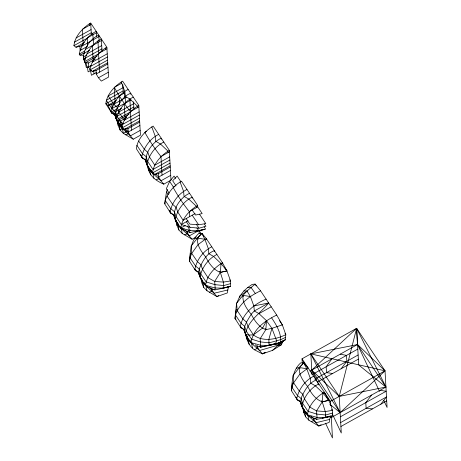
<?xml version="1.0" encoding="UTF-8"?>
<svg xmlns="http://www.w3.org/2000/svg" width="461" height="461" viewBox="0 0 461 461"><rect width="100%" height="100%" fill="white"/><g stroke="black" fill="none" stroke-linecap="round" stroke-linejoin="round"><path stroke-width="0.69" d="M239.916 297.46L239.922 296.025L243.909 290.926L247.632 287.595L252.213 284.368L255.112 284.097L260.563 290.839L276.727 315.047L282.351 324.896L285.808 334.686L285.336 339.74C279.931 343.756 272.918 344.528 266.47 345.854M139.718 122.067L127.985 128.625L128.083 133.886L125.755 134.802M170.247 167.015L158.515 173.572L158.613 178.833L156.291 179.75M211.72 288.067L211.72 291.254L209.398 292.176M257.203 345.335L257.152 348.476L254.386 349.766C248.64 345.808 246.502 339.077 245.131 332.56M222.6 288.292L223.573 288.131L223.752 285.555L223.372 282.097L220.346 272.393L221.05 263.502L213.495 256.368L208.827 253.711L208.36 248.692L204.886 239.294L201.906 233.41L198.841 233.422C190.837 240.504 190.272 251.245 189.483 261.145L195.573 270.659L198.829 272.491L200.702 278.34L202.454 280.49M274.681 344.062L278.502 343.203L285.336 339.74C277.839 344.546 268.763 345.11 260.332 347.202L260.649 345.266L260.142 338.731L265.83 329.667L266.533 320.747L258.978 313.636L254.316 310.979L253.85 305.954L250.369 296.532L247.033 291.012L243.909 290.926M323.34 417.954L316.73 419.377L309.585 416.369L307.527 414.802C308.547 405.046 316.292 397.117 324.302 392.178C328.042 399.474 333.701 407.322 332.3 415.931L324.002 417.816L325.454 417.574L325.639 415.004L325.259 411.54L322.227 401.836L322.93 392.945L315.376 385.811L310.714 383.154L310.247 378.141L306.767 368.737L303.793 362.853L300.728 362.865C292.723 369.947 292.159 380.694 291.364 390.594L297.46 400.102L300.716 401.934L302.589 407.789L304.779 410.469M214.394 251.614L214.336 250.634C206.315 253.602 202.298 261.635 199.215 269.057C197.481 275.407 202.177 280.622 205.646 285.359L215.166 287.992L223.573 288.131L230.419 286.488L230.575 280.951L226.939 270.901L222.421 262.735L206.257 238.527L201.906 233.41L197.446 238.095L191.073 246.139L191.736 253.4L189.932 257.676L195.55 266.026L199.215 269.057L200.679 273.707L206.096 281.884L214.832 284.633L223.752 285.555L230.696 283.601M245.58 333.706L244.318 329.759L241.063 327.927L234.966 318.418L236.556 303.413L239.922 296.025L247.033 291.012L255.112 284.097L256.299 285.878M85.112 60.103L84.824 58.893L83.28 57.014C84.513 48.013 90.166 38.77 98.787 35.157L99.115 41.075M122.315 127.409C118.252 123.225 113.832 117.976 115.578 111.683C118.661 104.267 122.678 96.228 130.699 93.26L130.757 94.246M151.536 170.749C139.089 161.108 150.015 143.164 161.235 138.208L161.287 139.193M178.545 224.225C167.85 214.745 179.364 197.717 189.557 193.297M253.187 344.194L251.13 342.627L245.431 334.49L244.318 329.759L244.705 326.325L246.474 322.118L251.187 314.246L254.316 310.979L268.648 302.975C260.73 313.232 247.494 320.649 245.431 334.49L247.77 337.043M302.589 407.789C299.898 403.744 300.491 398.362 302.871 394.293C305.937 388.387 309.619 382.417 316.223 380.077M90.788 24.577L82.375 29.274L83.222 44.452L79.903 46.307L75.984 47.241L73.927 45.674C74.809 36.396 82.064 28.939 89.33 23.788L89.417 25.343M107.799 63.964L96.067 70.516L92.148 71.449L90.091 69.882C90.973 60.604 98.228 53.148 105.494 48.002L105.581 49.552M147.163 164.162C148.482 174.707 153.968 179.969 163.793 184.164L170.985 180.147L169.314 150.315L153.15 126.107C145.14 131.039 137.395 138.974 136.375 148.724L142.466 158.232L145.728 160.065L146.765 163.321M167.527 189.413L166.467 191.978L164.698 203.814L170.795 213.322L174.051 215.154L174.88 217.753M204.177 229.382L190.065 232.598L182.919 229.595L180.862 228.022C181.882 218.272 189.627 210.337 197.636 205.404L181.473 181.19C174.039 185.449 168.19 192.341 165.147 200.339L170.766 208.689L174.437 211.72L175.9 216.376L181.311 224.553L190.047 227.302L198.973 228.224L205.917 226.265L204.286 223.919M190.589 253.492L189.932 257.676L190.358 257.44M285.647 337.348L280.83 339.596L269.241 342.828L260.315 341.901L251.579 339.152L246.168 330.981L244.705 326.325L241.034 323.294L235.415 314.944L236.297 309.371M292.476 382.935L291.813 387.119L297.431 395.469L301.102 398.5L302.566 403.15L307.977 411.327L316.713 414.076L325.639 415.004L332.583 413.044M222.479 263.755L222.421 262.735C214.411 267.668 206.666 275.603 205.646 285.359L207.704 286.926L214.843 289.934L215.166 287.992L214.653 281.464L220.346 272.393L226.939 270.901L224.72 267.582M316.73 419.377L317.047 417.441L316.54 410.907L322.227 401.836L328.826 400.344L326.607 397.025M165.245 201.059L164.698 203.814L165.124 203.572M165.522 199.682L165.799 198.305M190.168 257.705L189.483 261.145L189.909 260.909M235.79 314.287L234.966 318.418L235.997 319.202M292.049 387.148L291.364 390.594L291.796 390.352M87.567 66.908L86.322 67.606L85.371 63.157L83.516 59.187L83.297 55.257L80.018 55.182L79.257 54.058C81.113 44.521 87.469 35.664 96.222 31.313L96.522 36.667M95.45 59.02L88.426 62.944L85.152 62.863L84.386 61.745C86.242 52.197 92.609 43.357 101.351 38.989L102.037 51.263M116.23 115.786L116.737 116.996L115.192 115.117L111.937 113.285L111.17 112.167C113.026 102.619 119.393 93.785 128.135 89.417M127.985 128.625L124.067 129.558L122.009 127.985L116.305 119.848C118.16 110.312 124.516 101.455 133.269 97.104M332.248 413.759L341.284 433.023L339.238 396.408L356.635 328.307L385.027 370.828L387.073 407.443L383.759 400.378M245.431 334.49L248.871 335.066L253.383 334.876L262.701 327.95L266.533 320.747L271.932 328.313L268.861 339.365L269.057 345.398L260.649 345.266L251.13 342.627C252.732 329.183 265.45 320.493 276.727 315.047M254.386 349.766L262.384 353.858L272.503 350.383L281.279 344.84L283.146 341.042M113.953 113.256L117.29 121.26L118.235 125.715L120.05 129.979L123.369 133.402L133.264 139.216L140.449 135.2L138.784 105.367L122.62 81.159C114.61 86.092 106.866 94.027 105.846 103.777L111.17 112.167L115.192 115.117L117.065 120.972L120.344 121.047L126.798 117.446M235.415 314.944C239.455 303.355 249.868 295.876 260.563 290.839M175.618 178.419L174.062 176.085L169.654 181.421L166.288 188.808L169.256 193.251M138.784 105.367C130.774 110.3 123.029 118.235 122.009 127.985L139.499 118.212M169.314 150.315C161.304 155.248 153.559 163.182 152.539 172.933L154.596 174.506L158.515 173.572M331.868 358.865L326.163 366.766L326.497 372.644L332.686 373.479M341.111 368.771L346.833 361.286L346.505 355.402L340.293 354.157M371.652 395.025L365.792 402.609L366.115 408.319L372.425 408.895M380.826 404.199L386.485 396.938L340.696 422.518M236.735 306.582L236.556 303.413L242.93 295.363L247.033 291.012M331.684 409.23L332.462 410.394L325.259 411.54L316.54 410.907L309.78 407.051L304.421 398.777L302.871 394.293L299.293 391.095L293.622 382.843L299.811 374.199L308.144 367.97L303.793 362.853L299.327 367.538L292.954 375.588L293.622 382.843L291.813 387.119L292.239 386.883M357.54 344.476L309.994 371.088M194.438 238.758L197.446 238.095L201.906 233.41L203.756 236.176M296.319 368.201L299.327 367.538L303.793 362.853L305.268 365.066M272.503 350.383L282.875 340.846M329.69 416.225L331.326 417.551L385.932 387.044L356.635 328.307L311.757 370.102L318.084 383.587M266.078 299.12C254.155 304.162 242.532 313.353 240.296 326.803L244.318 329.759M206.315 239.541L206.257 238.527L197.925 244.751L191.736 253.4L197.406 261.646L200.99 264.85L202.535 269.333L207.899 277.608L214.653 281.464L223.372 282.097L230.575 280.951L229.797 279.781M282.639 342.39L278.173 345.122L259.503 350.527L248.473 340.46L243.708 329.621L244.497 330.9M89.33 23.816L90.702 23.05L106.866 47.258L108.537 77.091L101.345 81.107L98.464 77.782L96.228 73.979L96.067 70.516M76.18 37.923L91.071 29.608M74.377 42.199L91.249 32.777M96.309 32.852L87.233 37.923L87.699 46.244M73.927 45.674L87.215 38.246M75.984 47.241L84.357 42.562M90.149 41.502L98.867 36.632M81.851 46.175L90.35 41.427M81.182 49.143L80.064 49.765L79.903 46.307M79.995 50.549L87.106 46.573M85.435 49.373L93.641 44.786L93.278 38.234M101.437 40.539L92.361 45.61L93.255 61.595M79.257 54.058L84.789 50.964M80.018 55.182L84.288 52.796M83.666 53.58L89.636 50.243M86.985 53.856L101.72 45.622M83.28 57.014L86.847 55.015M85.124 58.23L101.904 48.86M83.516 59.187L85.297 58.19M105.494 48.025L106.866 47.258M106.952 48.785L98.539 53.488L99.576 72.106M84.386 61.745L98.66 53.77L97.939 40.891M85.152 62.863L97.046 56.225M87.066 62.437L85.844 63.122L87.434 67.715L88.132 71.87L90.61 70.487M92.344 62.131L107.234 53.816M96.775 72.319L91.451 75.293L90.506 70.838L88.645 66.874L91.024 65.543M87.434 67.715L88.645 67.041M90.54 66.407L107.413 56.985M90.091 69.882L107.586 60.109M90.506 70.838L91.56 70.251M92.148 71.449L107.736 62.742M96.228 73.979L107.995 67.404M98.464 77.782L108.266 72.302M119.128 96.355L105.846 103.777L107.903 105.35L111.821 104.411L115.141 102.561L114.288 87.383L121.329 83.447L121.249 81.925L124.724 91.324L125.559 102.895L126.781 102.209M108.099 96.026L122.983 87.711M123.162 90.88L106.295 100.308L111.914 108.652L115.578 111.683L117.042 116.339L122.459 124.516L139.326 115.089M124.81 92.868L119.145 96.032L119.612 104.353L111.914 108.652M116.27 100.671L107.903 105.35L111.937 113.285L115.21 113.366L115.429 117.296L116.76 119.543M108.254 96.015L113.769 104.278L126.498 97.133M113.769 104.278L117.353 107.476L124.971 103.224M131.08 99.916L124.28 103.713L125.173 119.704M111.17 112.167L117.319 108.727M111.937 113.285L116.207 110.899M115.578 111.683L121.554 108.347M118.898 111.965L133.638 103.731M115.192 115.117L118.765 113.124M117.042 116.339L133.817 106.969M115.429 117.296L116.621 116.627M131.494 130.215L130.451 111.591L138.87 106.889M116.305 119.848L130.572 111.879L129.852 99L125.19 96.337M117.065 120.972L128.959 114.328M122.528 128.596L120.05 129.979L119.353 125.824L117.757 121.231L118.984 120.546M139.147 111.919L124.263 120.24L118.748 111.977L117.353 107.476M119.485 125.017L118.235 125.715L117.964 123.127M117.757 121.231L120.563 124.977L123.536 123.318M117.29 121.26L119.353 125.824L121.168 124.81M128.123 130.74L123.369 133.402L122.419 128.947L123.473 128.354M124.067 129.558L139.648 120.851M124.608 128.769L128.146 132.082L139.908 125.513M140.184 130.411L130.377 135.886L119.353 125.824M146.581 131.345L144.823 132.33C149.531 140.87 154.908 148.915 160.987 156.538L162.024 175.163M158.67 134.364C149.923 138.732 143.555 147.572 141.706 157.115L145.728 160.065M160.987 156.538L169.4 151.842M169.683 156.867L154.792 165.188L149.433 156.913L147.883 152.424L144.299 149.226L138.628 140.98M169.861 160.042L152.989 169.464L147.572 161.287L146.114 156.636L142.443 153.599L136.825 145.255M170.034 163.159L152.539 172.933L146.834 164.796C148.696 155.259 155.052 146.402 163.799 142.051M170.184 165.799L154.596 174.506L153.288 172.898M155.645 174.189L158.676 177.03L170.443 170.461M170.714 175.359L160.912 180.833L149.883 170.772L144.979 159.552M174.373 186.734L173.146 187.42C177.854 195.96 183.23 203.998 189.31 211.628L189.592 216.658M175.606 186.042L176.033 185.806L172.662 180.764L177.128 176.073L180.821 181.611M165.147 200.339L165.574 200.103M186.993 189.454C178.246 193.822 171.884 202.656 170.028 212.198L174.051 215.154M189.31 211.628L197.723 206.926L197.636 205.404M195.107 213.576L183.115 220.277L177.756 212.002L176.206 207.513L172.627 204.315L166.957 196.063M181.311 224.553L188.053 220.784M192.179 198.167L192.122 197.141C183.374 201.492 177.018 210.349 175.163 219.885L180.862 228.022L185.259 225.567M184.17 228.898L182.919 229.595L182.049 228.518M188.117 231.497L187.005 232.119L186.935 233.917L184.613 234.839M198.426 230.788L189.235 235.923L178.205 225.855L173.301 214.636M176.379 221.827L174.84 217.148L177.093 225.752L178.908 230.01L182.222 233.433L192.116 239.253L196.311 236.908M211.772 246.791C203.03 251.153 196.663 259.992 194.807 269.535L198.829 272.491M218.698 295.582L216.9 296.584L207.006 290.77L203.687 287.347L201.872 283.083L200.927 278.628L198.08 271.973M258.978 313.636L271.212 306.807M255.25 344.828L257.273 346.724L259.503 350.527L262.384 353.858L264.234 352.821M379.536 391.395L357.54 344.523L385.027 370.828L340.149 412.624L311.757 370.102L339.238 396.408L385.932 387.044L358.681 364.922L356.635 328.307L302.03 358.814L302.266 363.043M357.794 349.092L312.011 374.672L310.847 353.887L357.448 344.574L356.635 328.307M313.659 376.234C304.911 380.596 298.549 389.436 296.694 398.978L300.716 401.934M314.8 379.178L358.122 354.976M317.6 381.904L358.358 359.136M321.179 424.69L318.782 426.033L308.893 420.213L305.574 416.79L303.759 412.526L302.808 408.077L299.719 400.742M340.379 416.807L386.162 391.228L380.048 390.334M340.921 426.494L386.704 400.914M216.906 254.472C208.153 258.828 201.797 267.68 199.941 277.222L200.702 278.34M262.384 353.858L265.536 352.354M279.389 345.738L281.279 344.84L278.173 345.122L275.499 343.877L272.693 344.315M259.18 346.43L260.332 347.202L276.813 343.289M228.956 286.713L220.416 288.695L230.419 286.488M330.842 416.156L322.302 418.139L323.438 417.92M311.279 421.619L313.601 420.697L313.67 418.899L311.14 416.531M250.369 296.532L242.93 295.363C242.279 302.67 246.779 308.864 251.187 314.246C254.535 320.614 258.8 327.085 265.83 329.667L271.932 328.313L282.351 324.896L279.579 320.747M180.862 228.022L190.381 230.661L198.789 230.8L205.635 229.152L204.102 226.858M332.3 415.931L325.454 417.574L317.047 417.441L307.527 414.802L301.828 406.665C303.684 397.128 310.04 388.271 318.787 383.921L318.845 384.947M227.832 289.963L214.013 293.259L202.99 283.192L200.927 278.628M329.713 419.406L315.9 422.702L304.877 412.635L302.808 408.077M275.499 343.877L280.68 342.212C281.435 333.303 276.456 324.988 271.627 317.894M204.886 239.294L197.446 238.095C196.789 245.402 201.296 251.597 205.698 256.979C209.046 263.34 213.31 269.818 220.346 272.393L226.939 270.901L221.05 263.502M267.605 345.641L275.499 343.981L276.594 340.639L271.932 328.313M306.767 368.737L299.327 367.538C298.676 374.845 303.177 381.04 307.585 386.422C310.933 392.789 315.197 399.261 322.227 401.836L328.826 400.344L322.93 392.945M195.637 231.359L203.595 229.63M214.843 289.934L222.116 288.367M271.414 344.765L274.041 344.206M253.85 305.954L268.648 302.975M186.163 218.572L189.874 224.127L198.593 224.766L205.796 223.614L199.567 214.284M257.273 346.724L259.376 346.395M209.761 287.56L211.783 289.45L213.166 289.243M226.305 287.272L228.379 286.961L227.285 292.966L216.9 296.584L214.013 293.259L211.783 289.45M315.745 418.588L313.67 418.899L315.9 422.702L318.782 426.033L329.166 422.409L330.26 416.404L325.42 417.13M247.632 287.595L250.963 287.382L255.463 293.686M329.794 404.216L340.149 412.624L310.847 353.887L385.027 370.828L330.416 401.335L330.652 405.571M122.891 123.577L120.344 121.047L120.563 124.977L122.586 126.873M184.982 230.223L187.005 232.119L189.235 235.923L192.116 239.253M129.852 99L137.407 106.134L137.493 107.661M327.362 398.413L330.416 401.335L302.03 358.814L305.211 365.198M133.264 139.216L130.377 135.886L128.146 132.082M163.793 184.164L160.912 180.833L158.676 177.03M203.768 282.097L205.076 283.705M206.828 285.855L207.704 286.926M305.649 411.54L306.963 413.154M130.451 111.591C124.372 103.967 119.001 95.923 114.288 87.383M357.54 344.523L385.932 387.044M310.847 353.887L339.238 396.408M285.019 333.499L285.808 334.686C275.874 339.509 262.764 342.166 253.383 334.876L248.024 326.601L246.474 322.118L242.895 318.92L237.225 310.668L236.556 303.413M197.723 206.926L202.16 213.57L195.562 215.062L192.197 210.014M299.327 367.538L300.076 368.662M321.478 400.718L322.227 401.836M330.128 415.759L331.326 417.551L330.687 416.277M169.654 181.421L173.647 187.402M192.208 215.195L198.593 224.766M196.265 224.161L198.973 228.224M242.93 295.363L243.679 296.486M265.081 328.543L265.83 329.667M200.961 233.329L199.037 230.442L199.192 233.185M196.847 227.884L198.789 230.8M197.446 238.095L198.19 239.219M219.597 271.275L220.346 272.393M166.467 191.978L168.323 194.755M186.342 221.741L190.047 227.302M187.287 226.023L190.381 230.661M188.174 229.768L190.065 232.598M302.283 406.354L300.952 404.107L300.843 402.142M146.961 163.926L145.964 162.243L145.814 159.621M245.552 333.62L244.555 331.932L244.399 329.166M174.95 218.451L174.287 217.327L174.177 215.362M200.397 276.911L199.066 274.664L198.956 272.699M295.904 397.048L297.46 400.102M169.239 210.268L170.795 213.322M140.605 154.573L142.466 158.232M194.951 269.437L195.573 270.659M114.535 113.25L115.544 115.78M325.535 423.181L332.467 437.95L331.246 416.145M306.617 412.929L307.942 415.759L308.893 420.213M249.948 340.183L251.545 343.583L252.49 348.038M180.216 226.714L181.277 228.984L182.222 233.433M204.73 283.48L206.055 286.316L207.006 290.77M151.623 171.06L152.954 173.895L153.899 178.349M120.563 124.977L122.419 128.947M112.789 106.969L111.821 104.411L111.983 107.874M180.101 181.957L183.582 191.361L184.048 196.374L188.71 199.037L196.265 206.171L196.351 207.692M151.778 126.873L155.259 136.272L155.726 141.285L160.388 143.947L167.942 151.081L168.029 152.608M303.28 408.043L304.877 412.635L305.574 416.79M247.113 336.524L248.473 340.46L249.176 344.615M201.399 278.6L202.99 283.192L203.687 287.347M176.615 221.263L178.205 225.855L178.908 230.01M148.517 166.83L149.883 170.772L150.58 174.926M302.381 406.602L303.044 408.607M147.174 164.07L148.275 167.406M117.082 120.454L117.739 122.459M114.749 113.337L115.538 115.809M245.782 334.34L246.191 335.614M175.301 219.056L175.923 221.009M147.186 164.617L147.601 165.92M240.74 326.63L241.063 327.927M246.41 335.902L247.361 340.351M303.482 409.944L303.759 412.526M176.955 224.455L177.093 225.752M148.563 168.72L148.77 170.662M324.302 392.178L324.388 393.706M133.529 101.823L133.921 108.767M124.724 91.324L125.058 97.317M125.669 128.556L125.859 132.007M122.816 84.651L123.294 93.283M92.811 33.215L93.145 39.208M93.75 70.447L93.946 73.898M90.702 23.05L91.347 34.575M88.426 62.944L88.645 66.874"/></g></svg>
